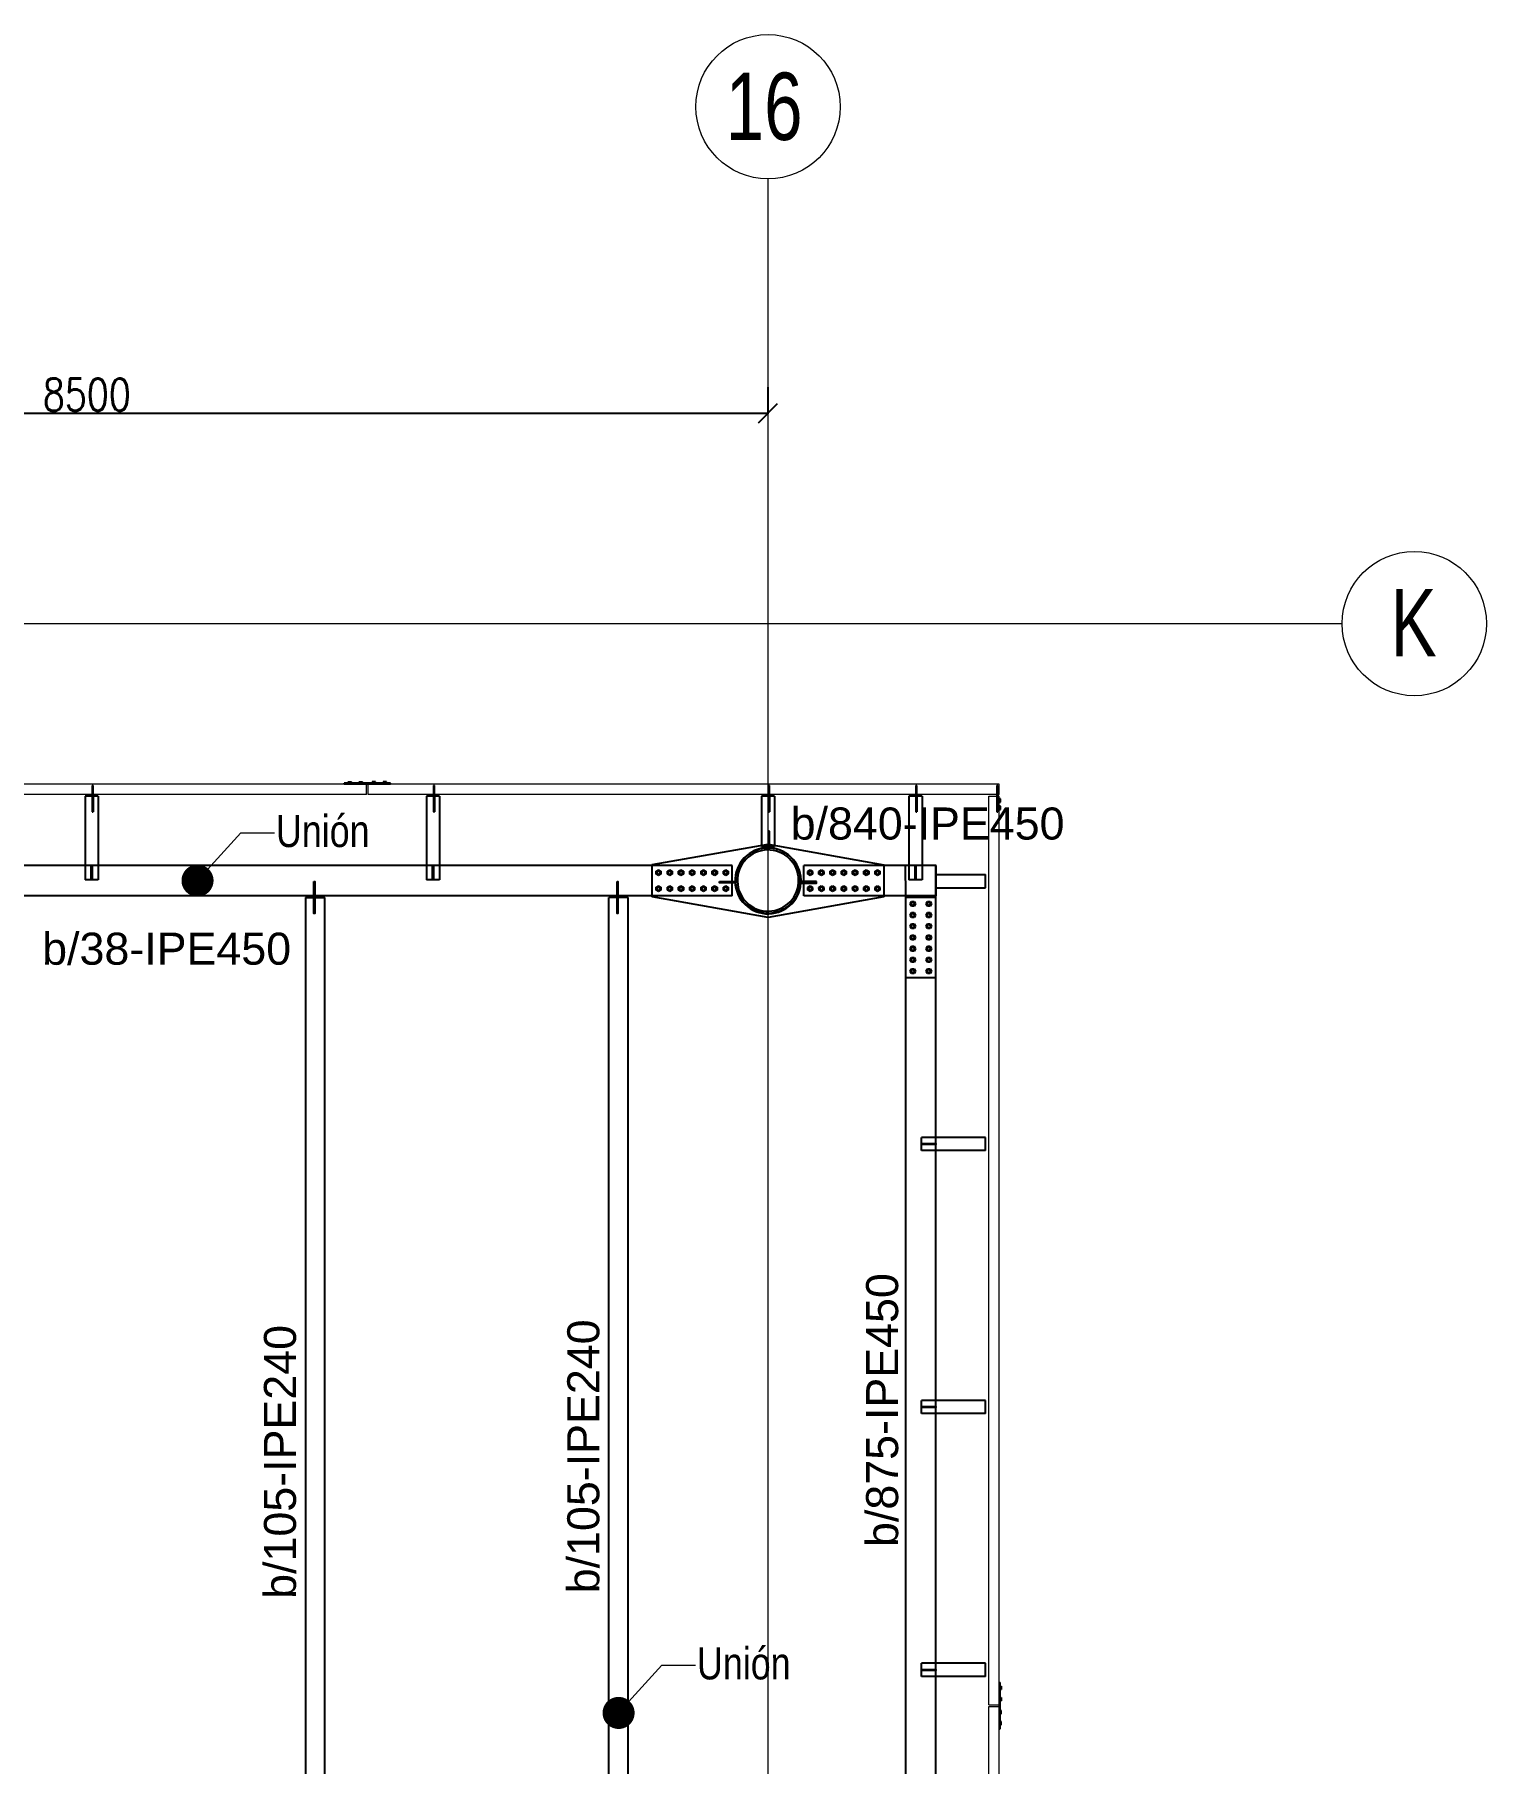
# Model space of a CAD drawing. Extents: x 7536 to 102814, y -9868 to 35131.
# Drawn here: x 93756 to 102814, y 24345 to 35131 of the extents above; entities that cross this region are included whole.
import ezdxf
from ezdxf.enums import TextEntityAlignment as Align

# ---------------------------------------------------------------- set-up
doc = ezdxf.new("R2010")
doc.units = 0
doc.header["$LTSCALE"] = 0.4
doc.linetypes.add('Grid Line', pattern=[3.33375, 1.905, -0.47625, 0.47625, -0.47625])
doc.layers.get('0').update_dxf_attribs({"color": 255})
for name, color, linetype, lineweight in [('0-1', 7, 'Continuous', 5), ('E_COLUMNAS-1', 1, 'Continuous', 25), ('E_EJES', 8, 'Continuous', 9), ('E_EJES-1', 8, 'Grid Line', 9), ('E_TEXTO', 3, 'Continuous', 9)]:
    doc.layers.add(name, color=color, linetype=linetype, lineweight=lineweight)
for name, color, linetype in [('COTAS', 8, 'Continuous'), ('P-PLATINA', 6, 'Continuous'), ('VIGAS', 8, 'Continuous')]:
    doc.layers.add(name, color=color, linetype=linetype)
doc.styles.add('CNI_COTAS', font='romans.shx', dxfattribs={"width": 0.8})
doc.styles.add('CX', font='ARIALUNI.ttf', dxfattribs={"width": 0.8, "height": 300})
doc.styles.add('Swis721 LtCn BT', font='swisscl.ttf', dxfattribs={"height": 0.42})
doc.styles.add('VERDANA', font='arial.ttf')
doc.dimstyles.new('1.5', dxfattribs={"dimscale": 0, "dimtxt": 200, "dimasz": 120, "dimexe": 4, "dimexo": 4, "dimgap": 15, "dimtad": 1, "dimdec": 0, "dimzin": 4, "dimdsep": 46, "dimtxsty": 'CNI_COTAS', "dimblk": 'OBLIQUE', "dimcen": -0.09, "dimclrd": 256, "dimclrt": 3, "dimadec": 0, "dimazin": 0, "dimtfac": 1, "dimtdec": 0, "dimtmove": 2, "dimatfit": 0, "dimldrblk": 'OBLIQUE', "dimfxl": 0.05, "dimtolj": 1, "dimtzin": 0, "dimarcsym": 0})

# ---------------------------------------------------------------- blocks, each defined once
blk = doc.blocks.new('Grid - CNI_NOMBRE EJES-372759-_6_00m_N_E_-NIVEL-2 DOC')
at = {"layer": 'E_EJES'}
blk.add_circle((0, 0), 0.003, dxfattribs=at)
blk = doc.blocks.new('_Oblique')
at = {"color": 0, "linetype": 'ByBlock', "lineweight": -2}
blk.add_line((-0.5, -0.5), (0.5, 0.5), dxfattribs=at)
blk = doc.blocks.new('*D108')
at = {"layer": 'COTAS', "color": 0, "lineweight": -2, "transparency": 16777216}
for p, q in [((89832, 32931), (89832, 32765)), ((98332, 32931), (98332, 32765))]:
    blk.add_line(p, q, dxfattribs=at)
at = {"layer": 'COTAS', "lineweight": -2, "transparency": 16777216}
blk.add_line((89832, 32769), (98332, 32769), dxfattribs=at)
at = {"layer": 'Defpoints', "color": 0, "transparency": 16777216}
for p in [(89832, 32935), (98332, 32935), (98332, 32769)]:
    blk.add_point(p, dxfattribs=at)
at = {"layer": 'COTAS', "lineweight": -2, "transparency": 16777216, "xscale": 120, "yscale": 120, "zscale": 120, "rotation": 180}
blk.add_blockref('_Oblique', (89832, 32769), dxfattribs=at)
at = {"layer": 'COTAS', "lineweight": -2, "transparency": 16777216, "xscale": 120, "yscale": 120, "zscale": 120}
blk.add_blockref('_Oblique', (98332, 32769), dxfattribs=at)
at = {"layer": 'COTAS', "color": 3, "transparency": 16777216, "insert": (94082, 32884), "char_height": 200, "attachment_point": 5, "style": 'CNI_COTAS'}
blk.add_mtext('\\A1;8500', dxfattribs=at)

msp = doc.modelspace()

# ---------------------------------------------------------------- linework, layer by layer
at = {"color": 1, "linetype": 'Continuous'}
for centre, radius, start, end in [((97649.2, 29902.2), 11.5, 18.0268, 198.0268), ((97649.2, 29902.2), 11.5, 198.0268, 18.0268), ((97649.2, 29902.2), 10, 90.0268, 270.0268), ((97649.2, 29902.2), 10, 270.0268, 90.0268), ((97719.2, 29902.3), 11.5, 18.0268, 198.0268), ((97719.2, 29902.3), 11.5, 198.0268, 18.0268), ((97719.2, 29902.3), 10, 90.0268, 270.0268), ((97719.2, 29902.3), 10, 270.0268, 90.0268), ((97789.2, 29902.3), 11.5, 18.0268, 198.0268), ((97789.2, 29902.3), 11.5, 198.0268, 18.0268), ((97789.2, 29902.3), 10, 90.0268, 270.0268), ((97789.2, 29902.3), 10, 270.0268, 90.0268), ((97859.2, 29902.3), 11.5, 18.0268, 198.0268), ((97859.2, 29902.3), 11.5, 198.0268, 18.0268), ((97859.2, 29902.3), 10, 90.0268, 270.0268), ((97859.2, 29902.3), 10, 270.0268, 90.0268), ((97929.2, 29902.4), 11.5, 18.0268, 198.0268), ((97929.2, 29902.4), 11.5, 198.0268, 18.0268), ((97929.2, 29902.4), 10, 90.0268, 270.0268), ((97929.2, 29902.4), 10, 270.0268, 90.0268), ((97999.2, 29902.4), 11.5, 18.0268, 198.0268), ((97999.2, 29902.4), 11.5, 198.0268, 18.0268), ((97999.2, 29902.4), 10, 90.0268, 270.0268), ((97999.2, 29902.4), 10, 270.0268, 90.0268), ((98069.2, 29902.4), 11.5, 18.0268, 198.0268), ((98069.2, 29902.4), 11.5, 198.0268, 18.0268), ((98069.2, 29902.4), 10, 90.0268, 270.0268), ((98069.2, 29902.4), 10, 270.0268, 90.0268), ((98595.3, 29901.6), 11.5, 18.0268, 198.0268), ((98595.3, 29901.6), 11.5, 198.0268, 18.0268), ((98595.3, 29901.6), 10, 90.0268, 270.0268), ((98595.3, 29901.6), 10, 270.0268, 90.0268), ((98665.3, 29901.7), 11.5, 18.0268, 198.0268), ((98665.3, 29901.7), 11.5, 198.0268, 18.0268), ((98665.3, 29901.7), 10, 90.0268, 270.0268), ((98665.3, 29901.7), 10, 270.0268, 90.0268), ((98735.3, 29901.7), 11.5, 18.0268, 198.0268), ((98735.3, 29901.7), 11.5, 198.0268, 18.0268), ((98735.3, 29901.7), 10, 90.0268, 270.0268), ((98735.3, 29901.7), 10, 270.0268, 90.0268), ((98805.3, 29901.7), 11.5, 18.0268, 198.0268), ((98805.3, 29901.7), 11.5, 198.0268, 18.0268), ((98805.3, 29901.7), 10, 90.0268, 270.0268), ((98805.3, 29901.7), 10, 270.0268, 90.0268), ((98875.3, 29901.8), 11.5, 18.0268, 198.0268), ((98875.3, 29901.8), 11.5, 198.0268, 18.0268), ((98875.3, 29901.8), 10, 90.0268, 270.0268), ((98875.3, 29901.8), 10, 270.0268, 90.0268), ((98945.3, 29901.8), 11.5, 18.0268, 198.0268), ((98945.3, 29901.8), 11.5, 198.0268, 18.0268), ((98945.3, 29901.8), 10, 90.0268, 270.0268), ((98945.3, 29901.8), 10, 270.0268, 90.0268), ((99015.3, 29901.8), 11.5, 18.0268, 198.0268), ((99015.3, 29901.8), 11.5, 198.0268, 18.0268), ((99015.3, 29901.8), 10, 90.0268, 270.0268), ((99015.3, 29901.8), 10, 270.0268, 90.0268), ((97649.3, 29802.2), 11.5, 18.0268, 198.0268), ((97649.3, 29802.2), 11.5, 198.0268, 18.0268), ((97649.3, 29802.2), 10, 90.0268, 270.0268), ((97649.3, 29802.2), 10, 270.0268, 90.0268), ((97719.3, 29802.3), 11.5, 18.0268, 198.0268), ((97719.3, 29802.3), 11.5, 198.0268, 18.0268), ((97719.3, 29802.3), 10, 90.0268, 270.0268), ((97719.3, 29802.3), 10, 270.0268, 90.0268), ((97789.3, 29802.3), 11.5, 18.0268, 198.0268), ((97789.3, 29802.3), 11.5, 198.0268, 18.0268), ((97789.3, 29802.3), 10, 90.0268, 270.0268), ((97789.3, 29802.3), 10, 270.0268, 90.0268), ((97859.3, 29802.3), 11.5, 18.0268, 198.0268), ((97859.3, 29802.3), 11.5, 198.0268, 18.0268), ((97859.3, 29802.3), 10, 90.0268, 270.0268), ((97859.3, 29802.3), 10, 270.0268, 90.0268), ((97929.3, 29802.4), 11.5, 18.0268, 198.0268), ((97929.3, 29802.4), 11.5, 198.0268, 18.0268), ((97929.3, 29802.4), 10, 90.0268, 270.0268), ((97929.3, 29802.4), 10, 270.0268, 90.0268), ((97999.3, 29802.4), 11.5, 18.0268, 198.0268), ((97999.3, 29802.4), 11.5, 198.0268, 18.0268), ((97999.3, 29802.4), 10, 90.0268, 270.0268), ((97999.3, 29802.4), 10, 270.0268, 90.0268), ((98069.3, 29802.4), 11.5, 18.0268, 198.0268), ((98069.3, 29802.4), 11.5, 198.0268, 18.0268), ((98069.3, 29802.4), 10, 90.0268, 270.0268), ((98069.3, 29802.4), 10, 270.0268, 90.0268), ((98595.4, 29801.6), 11.5, 18.0268, 198.0268), ((98595.4, 29801.6), 11.5, 198.0268, 18.0268), ((98595.4, 29801.6), 10, 90.0268, 270.0268), ((98595.4, 29801.6), 10, 270.0268, 90.0268), ((98665.4, 29801.7), 11.5, 18.0268, 198.0268), ((98665.4, 29801.7), 11.5, 198.0268, 18.0268), ((98665.4, 29801.7), 10, 90.0268, 270.0268), ((98665.4, 29801.7), 10, 270.0268, 90.0268), ((98735.4, 29801.7), 11.5, 18.0268, 198.0268), ((98735.4, 29801.7), 11.5, 198.0268, 18.0268), ((98735.4, 29801.7), 10, 90.0268, 270.0268), ((98735.4, 29801.7), 10, 270.0268, 90.0268), ((98805.4, 29801.7), 11.5, 18.0268, 198.0268), ((98805.4, 29801.7), 11.5, 198.0268, 18.0268), ((98805.4, 29801.7), 10, 90.0268, 270.0268), ((98805.4, 29801.7), 10, 270.0268, 90.0268), ((98875.4, 29801.8), 11.5, 18.0268, 198.0268), ((98875.4, 29801.8), 11.5, 198.0268, 18.0268), ((98875.4, 29801.8), 10, 90.0268, 270.0268), ((98875.4, 29801.8), 10, 270.0268, 90.0268), ((98945.4, 29801.8), 11.5, 18.0268, 198.0268), ((98945.4, 29801.8), 11.5, 198.0268, 18.0268), ((98945.4, 29801.8), 10, 90.0268, 270.0268), ((98945.4, 29801.8), 10, 270.0268, 90.0268), ((99015.4, 29801.8), 11.5, 18.0268, 198.0268), ((99015.4, 29801.8), 11.5, 198.0268, 18.0268), ((99015.4, 29801.8), 10, 90.0268, 270.0268), ((99015.4, 29801.8), 10, 270.0268, 90.0268), ((99235.9, 29707.7), 11, 107.99994, 287.99994), ((99235.9, 29707.7), 10, 359.99994, 179.99994), ((99235.9, 29707.7), 10, 179.99994, 359.99994), ((99235.9, 29707.7), 11, 287.99994, 107.99994), ((99335.9, 29707.7), 11, 107.99994, 287.99994), ((99335.9, 29707.7), 10, 359.99994, 179.99994), ((99335.9, 29707.7), 10, 179.99994, 359.99994), ((99335.9, 29707.7), 11, 287.99994, 107.99994), ((99235.9, 29637.7), 11, 107.99994, 287.99994), ((99235.9, 29567.7), 11, 107.99994, 287.99994), ((99235.9, 29637.7), 10, 359.99994, 179.99994), ((99235.9, 29637.7), 10, 179.99994, 359.99994), ((99235.9, 29567.7), 10, 359.99994, 179.99994), ((99235.9, 29567.7), 10, 179.99994, 359.99994), ((99235.9, 29637.7), 11, 287.99994, 107.99994), ((99235.9, 29567.7), 11, 287.99994, 107.99994), ((99335.9, 29637.7), 11, 107.99994, 287.99994), ((99335.9, 29567.7), 11, 107.99994, 287.99994), ((99335.9, 29637.7), 10, 359.99994, 179.99994), ((99335.9, 29637.7), 10, 179.99994, 359.99994), ((99335.9, 29567.7), 10, 359.99994, 179.99994), ((99335.9, 29567.7), 10, 179.99994, 359.99994), ((99335.9, 29637.7), 11, 287.99994, 107.99994), ((99335.9, 29567.7), 11, 287.99994, 107.99994), ((99235.9, 29497.7), 11, 107.99994, 287.99994), ((99235.9, 29497.7), 10, 359.99994, 179.99994), ((99235.9, 29497.7), 10, 179.99994, 359.99994), ((99235.9, 29497.7), 11, 287.99994, 107.99994), ((99335.9, 29497.7), 11, 107.99994, 287.99994), ((99335.9, 29497.7), 10, 359.99994, 179.99994), ((99335.9, 29497.7), 10, 179.99994, 359.99994), ((99335.9, 29497.7), 11, 287.99994, 107.99994), ((99235.9, 29427.7), 11, 107.99994, 287.99994), ((99235.9, 29357.7), 11, 107.99994, 287.99994), ((99235.9, 29427.7), 10, 359.99994, 179.99994), ((99235.9, 29427.7), 10, 179.99994, 359.99994), ((99235.9, 29357.7), 10, 359.99994, 179.99994), ((99235.9, 29357.7), 10, 179.99994, 359.99994), ((99235.9, 29427.7), 11, 287.99994, 107.99994), ((99235.9, 29357.7), 11, 287.99994, 107.99994), ((99335.9, 29427.7), 11, 107.99994, 287.99994), ((99335.9, 29357.7), 11, 107.99994, 287.99994), ((99335.9, 29427.7), 10, 359.99994, 179.99994), ((99335.9, 29427.7), 10, 179.99994, 359.99994), ((99335.9, 29357.7), 10, 359.99994, 179.99994), ((99335.9, 29357.7), 10, 179.99994, 359.99994), ((99335.9, 29427.7), 11, 287.99994, 107.99994), ((99335.9, 29357.7), 11, 287.99994, 107.99994), ((99235.9, 29287.7), 11, 107.99994, 287.99994), ((99235.9, 29287.7), 10, 359.99994, 179.99994), ((99235.9, 29287.7), 10, 179.99994, 359.99994), ((99235.9, 29287.7), 11, 287.99994, 107.99994), ((99335.9, 29287.7), 11, 107.99994, 287.99994), ((99335.9, 29287.7), 10, 359.99994, 179.99994), ((99335.9, 29287.7), 10, 179.99994, 359.99994), ((99335.9, 29287.7), 11, 287.99994, 107.99994)]:
    msp.add_arc(centre, radius, start, end, dxfattribs=at)
at = {"layer": '0-1', "color": 8}
for p, q in [((95827.4, 30454.2), (83837.4, 30454.2)), ((95827.4, 30389.2), (95827.4, 30454.2)), ((99774, 30454.2), (95837.4, 30454.2)), ((95837.4, 30389.2), (95837.4, 30454.2)), ((99774, 30389.2), (99774, 30454.2)), ((95827.4, 30389.2), (83837.4, 30389.2)), ((99774, 30389.2), (95837.4, 30389.2)), ((99709, 24710.7), (99709, 30379.2)), ((99709, 30379.2), (99774, 30379.2)), ((99774, 24710.7), (99774, 30379.2)), ((99709, 24710.7), (99774, 24710.7)), ((99709, 12710.7), (99709, 24700.7)), ((99709, 24700.7), (99774, 24700.7)), ((99774, 12710.7), (99774, 24700.7))]:
    msp.add_line(p, q, dxfattribs=at)
at = {"layer": 'E_COLUMNAS-1'}
for centre, radius, start, end in [((98332.4, 29851.3), 206, 80, 260), ((98332.4, 29851.3), 206, 80, 260), ((98332.4, 29852.7), 203, 10, 190), ((98332.4, 29852.7), 191, 350, 170), ((98332.4, 29851.3), 206, 260, 80), ((98332.4, 29851.3), 206, 260, 80), ((98332.4, 29852.7), 203, 190, 10), ((98332.4, 29852.7), 191, 170, 350)]:
    msp.add_arc(centre, radius, start, end, dxfattribs=at)
at = {"layer": 'E_EJES-1'}
for p, q in [((98332.4, 3740.4), (98332.4, 34230.5)), ((8436, 31455.7), (101914.5, 31455.7))]:
    msp.add_line(p, q, dxfattribs=at)
at = {"layer": 'E_TEXTO', "color": 4}
for p, q in [((94772.9, 29852.5), (95043.5, 30150.6)), ((95043.5, 30150.6), (95253.2, 30150.6)), ((97400, 24660), (97670.6, 24958)), ((97670.6, 24958), (97880.3, 24958))]:
    msp.add_line(p, q, dxfattribs=at)
at = {"layer": 'E_TEXTO', "color": 4, "const_width": 100}
for points in [[(94722.9, 29852.5, 1), (94822.9, 29852.5, 1)], [(97350, 24660, 1), (97450, 24660, 1)]]:
    msp.add_lwpolyline(points, format="xyb", close=True, dxfattribs=at)
at = {"layer": 'P-PLATINA'}
for p, q in [((95498.4, 29827.8), (95504.4, 29827.8)), ((97390.1, 29827.8), (97396.1, 29827.8))]:
    msp.add_line(p, q, dxfattribs=at)
for points in [[(95498.4, 29847.8), (95504.4, 29847.8), (95504.4, 29757.5), (95504.4, 29747.5), (95504.4, 29647.5), (95498.4, 29647.5), (95498.4, 29747.5), (95498.4, 29757.5)], [(97390.1, 29847.8), (97396.1, 29847.8), (97396.1, 29757.5), (97396.1, 29747.5), (97396.1, 29647.5), (97390.1, 29647.5), (97390.1, 29747.5), (97390.1, 29757.5)], [(98029.5, 29847.7), (98126.7, 29847.7), (98129.5, 29847.7), (98129.5, 29837.7), (98127.6, 29837.7), (98029.5, 29837.7)], [(98635.4, 29846.6), (98538, 29846.6), (98535.4, 29846.6), (98535.4, 29836.6), (98537.1, 29836.6), (98635.4, 29836.6)]]:
    msp.add_lwpolyline(points, close=True, dxfattribs=at)
at = {"layer": 'VIGAS'}
for p, q in [((94120.9, 30446.7), (94114.9, 30446.7)), ((94114.9, 30446.7), (94114.9, 30389.2)), ((94114.9, 30436.7), (94120.9, 30436.7)), ((94120.9, 30389.2), (94120.9, 30446.7)), ((95977.4, 30460.2), (95687.4, 30460.2)), ((95687.4, 30454.2), (95687.4, 30460.2)), ((95827.4, 30454.2), (95687.4, 30454.2)), ((95712, 30460.2), (95712, 30468.1)), ((95712, 30468.1), (95732.8, 30468.1)), ((95717.2, 30460.2), (95717.2, 30468.1)), ((95727.6, 30460.2), (95727.6, 30468.1)), ((95732.8, 30460.2), (95732.8, 30468.1)), ((95782, 30460.2), (95782, 30468.1)), ((95782, 30468.1), (95802.8, 30468.1)), ((95787.2, 30460.2), (95787.2, 30468.1)), ((95797.6, 30460.2), (95797.6, 30468.1)), ((95802.8, 30460.2), (95802.8, 30468.1)), ((95837.4, 30454.2), (95827.4, 30454.2)), ((95977.4, 30454.2), (95837.4, 30454.2)), ((95882.8, 30468.1), (95862, 30468.1)), ((95862, 30468.1), (95862, 30460.2)), ((95867.2, 30460.2), (95867.2, 30468.1)), ((95877.6, 30460.2), (95877.6, 30468.1)), ((95882.8, 30460.2), (95882.8, 30468.1)), ((95952.8, 30468.1), (95932, 30468.1)), ((95932, 30468.1), (95932, 30460.2)), ((95937.2, 30460.2), (95937.2, 30468.1)), ((95947.6, 30460.2), (95947.6, 30468.1)), ((95952.8, 30460.2), (95952.8, 30468.1)), ((95977.4, 30454.2), (95977.4, 30460.2)), ((96250.9, 30446.7), (96244.9, 30446.7)), ((96244.9, 30446.7), (96244.9, 30389.2)), ((96244.9, 30436.7), (96250.9, 30436.7)), ((96250.9, 30389.2), (96250.9, 30446.7)), ((98340.5, 30446.7), (98334.5, 30446.7)), ((98334.5, 30446.7), (98334.5, 30389.2)), ((98334.5, 30436.7), (98340.5, 30436.7)), ((98340.5, 30389.2), (98340.5, 30446.7)), ((99260.9, 30446.7), (99254.9, 30446.7)), ((99254.9, 30446.7), (99254.9, 30389.2)), ((99254.9, 30436.7), (99260.9, 30436.7)), ((99260.9, 30389.2), (99260.9, 30446.7)), ((99766.5, 30446.7), (99760.5, 30446.7)), ((99760.5, 30446.7), (99760.5, 30389.2)), ((99760.5, 30436.7), (99766.5, 30436.7)), ((99766.5, 30389.2), (99766.5, 30446.7)), ((94153.4, 30379.2), (94071.4, 30379.2)), ((94071.4, 30379.2), (94071.4, 29947.5)), ((94114.9, 30389.2), (94114.9, 30379.2)), ((94114.9, 30389.2), (94120.9, 30389.2)), ((94114.9, 30379.2), (94114.9, 30281.7)), ((94114.9, 30376.7), (94120.9, 30376.7)), ((94120.9, 30389.2), (94120.9, 30379.2)), ((94120.9, 30379.2), (94120.9, 30281.7)), ((94153.4, 30379.2), (94153.4, 29947.5)), ((96283.4, 30379.2), (96201.4, 30379.2)), ((96201.4, 30379.2), (96201.4, 29947.5)), ((96244.9, 30389.2), (96244.9, 30379.2)), ((96244.9, 30389.2), (96250.9, 30389.2)), ((96244.9, 30379.2), (96244.9, 30281.7)), ((96244.9, 30376.7), (96250.9, 30376.7)), ((96250.9, 30389.2), (96250.9, 30379.2)), ((96250.9, 30379.2), (96250.9, 30281.7)), ((96283.4, 30379.2), (96283.4, 29947.5)), ((98373.1, 30379.2), (98291.1, 30379.2)), ((98291.1, 30379.2), (98291.3, 30072.1)), ((98334.5, 30389.2), (98334.5, 30379.2)), ((98334.5, 30389.2), (98340.5, 30389.2)), ((98334.5, 30379.2), (98334.5, 30281.7)), ((98334.5, 30376.7), (98340.5, 30376.7)), ((98340.5, 30389.2), (98340.5, 30379.2)), ((98340.5, 30379.2), (98340.5, 30281.7)), ((98373.1, 30379.2), (98373.3, 30072.1)), ((99293.4, 30379.2), (99211.4, 30379.2)), ((99211.4, 30379.2), (99211.4, 29947.7)), ((99254.9, 30389.2), (99254.9, 30379.2)), ((99254.9, 30389.2), (99260.9, 30389.2)), ((99254.9, 30379.2), (99254.9, 30281.7)), ((99254.9, 30376.7), (99260.9, 30376.7)), ((99260.9, 30389.2), (99260.9, 30379.2)), ((99260.9, 30379.2), (99260.9, 30281.7)), ((99293.4, 30379.2), (99293.4, 29947.7)), ((99760.5, 30389.2), (99760.5, 30379.2)), ((99760.5, 30389.2), (99766.5, 30389.2)), ((99760.5, 30379.2), (99760.5, 30281.7)), ((99760.5, 30376.7), (99766.5, 30376.7)), ((99766.5, 30389.2), (99766.5, 30379.2)), ((99766.5, 30379.2), (99766.5, 30281.7)), ((99781.9, 30362.1), (99774, 30362.1)), ((99774, 30356.9), (99781.9, 30356.9)), ((99774, 30346.5), (99781.9, 30346.5)), ((99774, 30341.3), (99781.9, 30341.3)), ((99781.9, 30317.1), (99774, 30317.1)), ((99774, 30311.9), (99781.9, 30311.9)), ((99781.9, 30341.3), (99781.9, 30362.1)), ((99781.9, 30296.3), (99781.9, 30317.1)), ((94114.9, 30296.7), (94120.9, 30296.7)), ((94114.9, 30281.7), (94120.9, 30281.7)), ((96244.9, 30296.7), (96250.9, 30296.7)), ((96244.9, 30281.7), (96250.9, 30281.7)), ((98334.5, 30296.7), (98340.5, 30296.7)), ((98334.5, 30281.7), (98340.5, 30281.7)), ((99254.9, 30296.7), (99260.9, 30296.7)), ((99254.9, 30281.7), (99260.9, 30281.7)), ((99760.5, 30296.7), (99766.5, 30296.7)), ((99760.5, 30281.7), (99766.5, 30281.7)), ((99774, 30301.5), (99781.9, 30301.5)), ((99774, 30296.3), (99781.9, 30296.3)), ((98334.8, 30160.7), (98334.8, 30057.1)), ((98340.8, 30160.7), (98334.8, 30160.7)), ((98340.8, 30056.6), (98340.8, 30160.7)), ((97609.3, 29952.2), (98332.4, 30079.3)), ((97609.3, 29952.2), (98332.4, 30079.3)), ((98291.3, 30072.1), (98291.4, 30065.7)), ((98373.4, 30065.7), (98291.4, 30065.7)), ((98332.4, 30079.3), (99055.4, 29951.3)), ((98332.4, 30079.3), (99055.4, 29951.3)), ((98334.8, 30057.1), (98334.8, 30055.7)), ((98334.8, 30055.7), (98340.8, 30055.7)), ((98340.8, 30055.7), (98340.8, 30056.6)), ((98373.3, 30072.1), (98373.4, 30065.7)), ((97609.3, 29947.5), (90494.9, 29947.5)), ((94071.4, 29947.5), (94071.4, 29857.2)), ((94109.4, 29857.2), (94109.4, 29947.2)), ((94109.4, 29947.2), (94115.4, 29947.2)), ((94109.4, 29857.2), (94109.4, 29947.2)), ((94109.4, 29947.2), (94115.4, 29947.2)), ((94109.4, 29877.2), (94115.4, 29877.2)), ((94115.4, 29947.2), (94115.4, 29857.2)), ((94115.4, 29947.2), (94115.4, 29857.2)), ((94153.4, 29947.5), (94153.4, 29857.2)), ((96201.4, 29947.5), (96201.4, 29857.2)), ((96239.4, 29857.2), (96239.4, 29947.2)), ((96239.4, 29947.2), (96245.4, 29947.2)), ((96239.4, 29857.2), (96239.4, 29947.2)), ((96239.4, 29947.2), (96245.4, 29947.2)), ((96239.4, 29877.2), (96245.4, 29877.2)), ((96245.4, 29947.2), (96245.4, 29857.2)), ((96245.4, 29947.2), (96245.4, 29857.2)), ((96283.4, 29947.5), (96283.4, 29857.2)), ((97609.3, 29752.2), (97609.3, 29952.2)), ((97609.3, 29752.2), (97609.3, 29952.2)), ((98109.5, 29947.5), (97609.3, 29947.5)), ((97634.2, 29910.9), (97649.2, 29919.6)), ((97634.2, 29893.6), (97634.2, 29910.9)), ((97649.2, 29884.9), (97634.2, 29893.6)), ((97649.2, 29919.6), (97664.2, 29910.9)), ((97664.2, 29893.6), (97649.2, 29884.9)), ((97664.2, 29910.9), (97664.2, 29893.6)), ((97704.2, 29910.9), (97719.2, 29919.6)), ((97704.2, 29893.6), (97704.2, 29910.9)), ((97719.2, 29885), (97704.2, 29893.6)), ((97719.2, 29919.6), (97734.2, 29910.9)), ((97734.2, 29893.6), (97719.2, 29885)), ((97734.2, 29910.9), (97734.2, 29893.6)), ((97774.2, 29911), (97789.2, 29919.6)), ((97774.2, 29893.6), (97774.2, 29911)), ((97789.2, 29885), (97774.2, 29893.6)), ((97789.2, 29919.6), (97804.2, 29911)), ((97804.2, 29893.7), (97789.2, 29885)), ((97804.2, 29911), (97804.2, 29893.7)), ((97844.2, 29911), (97859.2, 29919.7)), ((97844.2, 29893.7), (97844.2, 29911)), ((97859.2, 29885), (97844.2, 29893.7)), ((97859.2, 29919.7), (97874.2, 29911)), ((97874.2, 29893.7), (97859.2, 29885)), ((97874.2, 29911), (97874.2, 29893.7)), ((97914.2, 29911), (97929.2, 29919.7)), ((97914.2, 29893.7), (97914.2, 29911)), ((97929.2, 29885.1), (97914.2, 29893.7)), ((97929.2, 29919.7), (97944.2, 29911)), ((97944.2, 29893.7), (97929.2, 29885.1)), ((97944.2, 29911), (97944.2, 29893.7)), ((97984.2, 29911.1), (97999.2, 29919.7)), ((97984.2, 29893.7), (97984.2, 29911.1)), ((97999.2, 29885.1), (97984.2, 29893.7)), ((97999.2, 29919.7), (98014.2, 29911.1)), ((98014.2, 29893.8), (97999.2, 29885.1)), ((98014.2, 29911.1), (98014.2, 29893.8)), ((98054.2, 29911.1), (98069.2, 29919.8)), ((98054.2, 29893.8), (98054.2, 29911.1)), ((98069.2, 29885.1), (98054.2, 29893.8)), ((98069.2, 29919.8), (98084.2, 29911.1)), ((98084.2, 29893.8), (98069.2, 29885.1)), ((98084.2, 29911.1), (98084.2, 29893.8)), ((98109.5, 29757.5), (98109.5, 29947.5)), ((99055.4, 29947.7), (98555.4, 29947.7)), ((98555.4, 29757.7), (98555.4, 29947.7)), ((98580.3, 29910.3), (98595.3, 29919)), ((98580.3, 29893), (98580.3, 29910.3)), ((98595.3, 29884.3), (98580.3, 29893)), ((98595.3, 29919), (98610.3, 29910.3)), ((98610.3, 29893), (98595.3, 29884.3)), ((98610.3, 29910.3), (98610.3, 29893)), ((98650.3, 29910.3), (98665.3, 29919)), ((98650.3, 29893), (98650.3, 29910.3)), ((98665.3, 29884.3), (98650.3, 29893)), ((98665.3, 29919), (98680.3, 29910.3)), ((98680.3, 29893), (98665.3, 29884.3)), ((98680.3, 29910.3), (98680.3, 29893)), ((98720.3, 29910.4), (98735.3, 29919)), ((98720.3, 29893), (98720.3, 29910.4)), ((98735.3, 29884.4), (98720.3, 29893)), ((98735.3, 29919), (98750.3, 29910.4)), ((98750.3, 29893), (98735.3, 29884.4)), ((98750.3, 29910.4), (98750.3, 29893)), ((98790.3, 29910.4), (98805.3, 29919.1)), ((98790.3, 29893.1), (98790.3, 29910.4)), ((98805.3, 29884.4), (98790.3, 29893.1)), ((98805.3, 29919.1), (98820.3, 29910.4)), ((98820.3, 29893.1), (98805.3, 29884.4)), ((98820.3, 29910.4), (98820.3, 29893.1)), ((98860.3, 29910.4), (98875.3, 29919.1)), ((98860.3, 29893.1), (98860.3, 29910.4)), ((98875.3, 29884.4), (98860.3, 29893.1)), ((98875.3, 29919.1), (98890.3, 29910.4)), ((98890.3, 29893.1), (98875.3, 29884.4)), ((98890.3, 29910.4), (98890.3, 29893.1)), ((98930.3, 29910.5), (98945.3, 29919.1)), ((98930.3, 29893.1), (98930.3, 29910.5)), ((98945.3, 29884.5), (98930.3, 29893.1)), ((98945.3, 29919.1), (98960.3, 29910.5)), ((98960.3, 29893.1), (98945.3, 29884.5)), ((98960.3, 29910.5), (98960.3, 29893.1)), ((99000.3, 29910.5), (99015.3, 29919.2)), ((99000.3, 29893.2), (99000.3, 29910.5)), ((99015.3, 29884.5), (99000.3, 29893.2)), ((99015.3, 29919.2), (99030.3, 29910.5)), ((99030.3, 29893.2), (99015.3, 29884.5)), ((99030.3, 29910.5), (99030.3, 29893.2)), ((99055.4, 29951.3), (99055.4, 29751.3)), ((99055.4, 29951.3), (99055.4, 29751.3)), ((99380.9, 29947.7), (99055.4, 29947.7)), ((99378.7, 29947.1), (99188.7, 29947.2)), ((99188.7, 29947.2), (99189.2, 29757.2)), ((99378.7, 29947.1), (99188.7, 29947.2)), ((99188.7, 29947.2), (99189.2, 29757.2)), ((99211.4, 29947.7), (99211.4, 29857.4)), ((99249.4, 29857.4), (99249.4, 29947.4)), ((99249.4, 29947.4), (99255.4, 29947.4)), ((99249.4, 29857.4), (99249.4, 29947.4)), ((99249.4, 29947.4), (99255.4, 29947.4)), ((99249.4, 29877.4), (99255.4, 29877.4)), ((99255.4, 29947.4), (99255.4, 29857.4)), ((99255.4, 29947.4), (99255.4, 29857.4)), ((99293.4, 29947.7), (99293.4, 29857.4)), ((99380, 29247.1), (99378.7, 29947.1)), ((99380, 29247.1), (99378.7, 29947.1)), ((99380.9, 29757.7), (99380.9, 29947.7)), ((99380.9, 29890.4), (99688.9, 29890.4)), ((99380.9, 29890.4), (99380.9, 29890.4)), ((99380.9, 29808.4), (99380.9, 29890.4)), ((99688.9, 29808.4), (99688.9, 29890.4)), ((94153.4, 29857.2), (94071.4, 29857.2)), ((94115.4, 29857.2), (94109.4, 29857.2)), ((94115.4, 29857.2), (94109.4, 29857.2)), ((96283.4, 29857.2), (96201.4, 29857.2)), ((96245.4, 29857.2), (96239.4, 29857.2)), ((96245.4, 29857.2), (96239.4, 29857.2)), ((97634.3, 29810.9), (97649.3, 29819.6)), ((97634.3, 29793.6), (97634.3, 29810.9)), ((97649.3, 29784.9), (97634.3, 29793.6)), ((97649.3, 29819.6), (97664.3, 29810.9)), ((97664.3, 29793.6), (97649.3, 29784.9)), ((97664.3, 29810.9), (97664.3, 29793.6)), ((97704.3, 29810.9), (97719.3, 29819.6)), ((97704.3, 29793.6), (97704.3, 29810.9)), ((97719.3, 29785), (97704.3, 29793.6)), ((97719.3, 29819.6), (97734.3, 29810.9)), ((97734.3, 29793.6), (97719.3, 29785)), ((97734.3, 29810.9), (97734.3, 29793.6)), ((97774.3, 29811), (97789.3, 29819.6)), ((97774.3, 29793.6), (97774.3, 29811)), ((97789.3, 29785), (97774.3, 29793.6)), ((97789.3, 29819.6), (97804.3, 29811)), ((97804.3, 29793.7), (97789.3, 29785)), ((97804.3, 29811), (97804.3, 29793.7)), ((97844.3, 29811), (97859.3, 29819.7)), ((97844.3, 29793.7), (97844.3, 29811)), ((97859.3, 29785), (97844.3, 29793.7)), ((97859.3, 29819.7), (97874.3, 29811)), ((97874.3, 29793.7), (97859.3, 29785)), ((97874.3, 29811), (97874.3, 29793.7)), ((97914.3, 29811), (97929.3, 29819.7)), ((97914.3, 29793.7), (97914.3, 29811)), ((97929.3, 29785.1), (97914.3, 29793.7)), ((97929.3, 29819.7), (97944.3, 29811)), ((97944.3, 29793.7), (97929.3, 29785.1)), ((97944.3, 29811), (97944.3, 29793.7)), ((97984.3, 29811.1), (97999.3, 29819.7)), ((97984.3, 29793.7), (97984.3, 29811.1)), ((97999.3, 29785.1), (97984.3, 29793.7)), ((97999.3, 29819.7), (98014.3, 29811.1)), ((98014.3, 29793.8), (97999.3, 29785.1)), ((98014.3, 29811.1), (98014.3, 29793.8)), ((98054.3, 29811.1), (98069.3, 29819.8)), ((98054.3, 29793.8), (98054.3, 29811.1)), ((98069.3, 29785.1), (98054.3, 29793.8)), ((98069.3, 29819.8), (98084.3, 29811.1)), ((98084.3, 29793.8), (98069.3, 29785.1)), ((98084.3, 29811.1), (98084.3, 29793.8)), ((98580.3, 29810.3), (98595.3, 29819)), ((98580.4, 29793), (98580.3, 29810.3)), ((98595.4, 29784.3), (98580.4, 29793)), ((98595.3, 29819), (98610.3, 29810.3)), ((98610.4, 29793), (98595.4, 29784.3)), ((98610.3, 29810.3), (98610.4, 29793)), ((98650.3, 29810.3), (98665.3, 29819)), ((98650.4, 29793), (98650.3, 29810.3)), ((98665.4, 29784.3), (98650.4, 29793)), ((98665.3, 29819), (98680.3, 29810.3)), ((98680.4, 29793), (98665.4, 29784.3)), ((98680.3, 29810.3), (98680.4, 29793)), ((98720.3, 29810.4), (98735.3, 29819)), ((98720.4, 29793), (98720.3, 29810.4)), ((98735.4, 29784.4), (98720.4, 29793)), ((98735.3, 29819), (98750.3, 29810.4)), ((98750.4, 29793), (98735.4, 29784.4)), ((98750.3, 29810.4), (98750.4, 29793)), ((98790.3, 29810.4), (98805.3, 29819.1)), ((98790.4, 29793.1), (98790.3, 29810.4)), ((98805.4, 29784.4), (98790.4, 29793.1)), ((98805.3, 29819.1), (98820.3, 29810.4)), ((98820.4, 29793.1), (98805.4, 29784.4)), ((98820.3, 29810.4), (98820.4, 29793.1)), ((98860.3, 29810.4), (98875.3, 29819.1)), ((98860.4, 29793.1), (98860.3, 29810.4)), ((98875.4, 29784.4), (98860.4, 29793.1)), ((98875.3, 29819.1), (98890.3, 29810.4)), ((98890.4, 29793.1), (98875.4, 29784.4)), ((98890.3, 29810.4), (98890.4, 29793.1)), ((98930.3, 29810.5), (98945.3, 29819.1)), ((98930.4, 29793.1), (98930.3, 29810.5)), ((98945.4, 29784.5), (98930.4, 29793.1)), ((98945.3, 29819.1), (98960.3, 29810.5)), ((98960.4, 29793.1), (98945.4, 29784.5)), ((98960.3, 29810.5), (98960.4, 29793.1)), ((99000.3, 29810.5), (99015.3, 29819.2)), ((99000.4, 29793.2), (99000.3, 29810.5)), ((99015.4, 29784.5), (99000.4, 29793.2)), ((99015.3, 29819.2), (99030.3, 29810.5)), ((99030.4, 29793.2), (99015.4, 29784.5)), ((99030.3, 29810.5), (99030.4, 29793.2)), ((99293.4, 29857.4), (99211.4, 29857.4)), ((99255.4, 29857.4), (99249.4, 29857.4)), ((99255.4, 29857.4), (99249.4, 29857.4)), ((99380.9, 29808.4), (99688.9, 29808.4)), ((99380.9, 29808.4), (99380.9, 29808.4)), ((97609.3, 29757.5), (90494.9, 29757.5)), ((95447.5, 29747.5), (95447.5, 23495.8)), ((95447.5, 29747.5), (95567.5, 29747.5)), ((95567.5, 23495.8), (95567.5, 29747.5)), ((97339.2, 23495.9), (97339.2, 29747.5)), ((97459.2, 29747.5), (97339.2, 29747.5)), ((97459.2, 23495.9), (97459.2, 29747.5)), ((98109.5, 29757.5), (97609.3, 29757.5)), ((98332.6, 29623.3), (97609.3, 29752.2)), ((98332.6, 29623.3), (97609.3, 29752.2)), ((99055.4, 29751.3), (98332.6, 29623.3)), ((99055.4, 29751.3), (98332.6, 29623.3)), ((99055.4, 29757.7), (98555.4, 29757.7)), ((99189.2, 29757.7), (99055.4, 29757.7)), ((99379, 29757.7), (99189.2, 29757.7)), ((99189.2, 29757.2), (99189.5, 29247.2)), ((99189.2, 29757.2), (99189.5, 29247.2)), ((99379, 29747.7), (99190, 29747.7)), ((99190, 29747.7), (99190, 29247.2)), ((99218.6, 29707.7), (99227.2, 29722.7)), ((99227.2, 29692.7), (99218.6, 29707.7)), ((99227.2, 29722.7), (99244.6, 29722.7)), ((99244.6, 29692.7), (99227.2, 29692.7)), ((99244.6, 29722.7), (99253.2, 29707.7)), ((99253.2, 29707.7), (99244.6, 29692.7)), ((99318.6, 29707.7), (99327.2, 29722.7)), ((99327.2, 29692.7), (99318.6, 29707.7)), ((99327.2, 29722.7), (99344.6, 29722.7)), ((99344.6, 29692.7), (99327.2, 29692.7)), ((99344.6, 29722.7), (99353.2, 29707.7)), ((99353.2, 29707.7), (99344.6, 29692.7)), ((99380.9, 29757.7), (99379, 29757.7)), ((99380, 29747.7), (99379, 29747.7)), ((99380.2, 23495.9), (99380, 29747.7)), ((99218.6, 29637.7), (99227.2, 29652.7)), ((99227.2, 29622.7), (99218.6, 29637.7)), ((99218.6, 29567.7), (99227.2, 29582.7)), ((99227.2, 29552.7), (99218.6, 29567.7)), ((99227.2, 29652.7), (99244.6, 29652.7)), ((99244.6, 29622.7), (99227.2, 29622.7)), ((99227.2, 29582.7), (99244.6, 29582.7)), ((99244.6, 29552.7), (99227.2, 29552.7)), ((99244.6, 29652.7), (99253.2, 29637.7)), ((99253.2, 29637.7), (99244.6, 29622.7)), ((99244.6, 29582.7), (99253.2, 29567.7)), ((99253.2, 29567.7), (99244.6, 29552.7)), ((99318.6, 29637.7), (99327.2, 29652.7)), ((99327.2, 29622.7), (99318.6, 29637.7)), ((99318.6, 29567.7), (99327.2, 29582.7)), ((99327.2, 29552.7), (99318.6, 29567.7)), ((99327.2, 29652.7), (99344.6, 29652.7)), ((99344.6, 29622.7), (99327.2, 29622.7)), ((99327.2, 29582.7), (99344.6, 29582.7)), ((99344.6, 29552.7), (99327.2, 29552.7)), ((99344.6, 29652.7), (99353.2, 29637.7)), ((99353.2, 29637.7), (99344.6, 29622.7)), ((99344.6, 29582.7), (99353.2, 29567.7)), ((99353.2, 29567.7), (99344.6, 29552.7)), ((99218.6, 29497.7), (99227.2, 29512.7)), ((99227.2, 29482.7), (99218.6, 29497.7)), ((99227.2, 29512.7), (99244.6, 29512.7)), ((99244.6, 29482.7), (99227.2, 29482.7)), ((99244.6, 29512.7), (99253.2, 29497.7)), ((99253.2, 29497.7), (99244.6, 29482.7)), ((99318.6, 29497.7), (99327.2, 29512.7)), ((99327.2, 29482.7), (99318.6, 29497.7)), ((99327.2, 29512.7), (99344.6, 29512.7)), ((99344.6, 29482.7), (99327.2, 29482.7)), ((99344.6, 29512.7), (99353.2, 29497.7)), ((99353.2, 29497.7), (99344.6, 29482.7)), ((99218.6, 29427.7), (99227.2, 29442.7)), ((99227.2, 29412.7), (99218.6, 29427.7)), ((99218.6, 29357.7), (99227.2, 29372.7)), ((99227.2, 29342.7), (99218.6, 29357.7)), ((99227.2, 29442.7), (99244.6, 29442.7)), ((99244.6, 29412.7), (99227.2, 29412.7)), ((99227.2, 29372.7), (99244.6, 29372.7)), ((99244.6, 29342.7), (99227.2, 29342.7)), ((99244.6, 29442.7), (99253.2, 29427.7)), ((99253.2, 29427.7), (99244.6, 29412.7)), ((99244.6, 29372.7), (99253.2, 29357.7)), ((99253.2, 29357.7), (99244.6, 29342.7)), ((99318.6, 29427.7), (99327.2, 29442.7)), ((99327.2, 29412.7), (99318.6, 29427.7)), ((99318.6, 29357.7), (99327.2, 29372.7)), ((99327.2, 29342.7), (99318.6, 29357.7)), ((99327.2, 29442.7), (99344.6, 29442.7)), ((99344.6, 29412.7), (99327.2, 29412.7)), ((99327.2, 29372.7), (99344.6, 29372.7)), ((99344.6, 29342.7), (99327.2, 29342.7)), ((99344.6, 29442.7), (99353.2, 29427.7)), ((99353.2, 29427.7), (99344.6, 29412.7)), ((99344.6, 29372.7), (99353.2, 29357.7)), ((99353.2, 29357.7), (99344.6, 29342.7)), ((99189.5, 29247.2), (99380, 29247.1)), ((99189.5, 29247.2), (99380, 29247.1)), ((99190, 29247.2), (99190.2, 23495.9)), ((99218.6, 29287.7), (99227.2, 29302.7)), ((99227.2, 29272.7), (99218.6, 29287.7)), ((99227.2, 29302.7), (99244.6, 29302.7)), ((99244.6, 29272.7), (99227.2, 29272.7)), ((99244.6, 29302.7), (99253.2, 29287.7)), ((99253.2, 29287.7), (99244.6, 29272.7)), ((99318.6, 29287.7), (99327.2, 29302.7)), ((99327.2, 29272.7), (99318.6, 29287.7)), ((99327.2, 29302.7), (99344.6, 29302.7)), ((99344.6, 29272.7), (99327.2, 29272.7)), ((99344.6, 29302.7), (99353.2, 29287.7)), ((99353.2, 29287.7), (99344.6, 29272.7)), ((99380, 28250.2), (99289.7, 28250.2)), ((99289.7, 28168.2), (99289.7, 28250.2)), ((99289.7, 28212.2), (99379.7, 28212.2)), ((99289.7, 28206.2), (99289.7, 28212.2)), ((99289.7, 28212.2), (99379.7, 28212.2)), ((99289.7, 28206.2), (99289.7, 28212.2)), ((99379.7, 28206.2), (99289.7, 28206.2)), ((99379.7, 28206.2), (99289.7, 28206.2)), ((99380, 28168.2), (99289.7, 28168.2)), ((99309.7, 28206.2), (99309.7, 28212.2)), ((99379.7, 28212.2), (99379.7, 28206.2)), ((99379.7, 28212.2), (99379.7, 28206.2)), ((99689, 28250.2), (99380, 28250.2)), ((99689, 28168.2), (99380, 28168.2)), ((99689, 28168.2), (99689, 28250.2)), ((99380.1, 26609.9), (99289.8, 26609.9)), ((99289.8, 26527.9), (99289.8, 26609.9)), ((99289.8, 26571.9), (99379.8, 26571.9)), ((99289.8, 26565.9), (99289.8, 26571.9)), ((99289.8, 26571.9), (99379.8, 26571.9)), ((99289.8, 26565.9), (99289.8, 26571.9)), ((99379.8, 26565.9), (99289.8, 26565.9)), ((99379.8, 26565.9), (99289.8, 26565.9)), ((99309.8, 26565.9), (99309.8, 26571.9)), ((99379.8, 26571.9), (99379.8, 26565.9)), ((99379.8, 26571.9), (99379.8, 26565.9)), ((99689, 26609.9), (99380.1, 26609.9)), ((99689, 26527.9), (99689, 26609.9)), ((99380.1, 26527.9), (99289.8, 26527.9)), ((99689, 26527.9), (99380.1, 26527.9)), ((99380.1, 24969.6), (99289.8, 24969.6)), ((99289.8, 24887.6), (99289.8, 24969.6)), ((99289.8, 24931.6), (99379.8, 24931.6)), ((99289.8, 24925.6), (99289.8, 24931.6)), ((99289.8, 24931.6), (99379.8, 24931.6)), ((99289.8, 24925.6), (99289.8, 24931.6)), ((99379.8, 24925.6), (99289.8, 24925.6)), ((99379.8, 24925.6), (99289.8, 24925.6)), ((99309.8, 24925.6), (99309.8, 24931.6)), ((99379.8, 24931.6), (99379.8, 24925.6)), ((99379.8, 24931.6), (99379.8, 24925.6)), ((99689, 24969.6), (99380.1, 24969.6)), ((99689, 24887.6), (99689, 24969.6)), ((99380.1, 24887.6), (99289.8, 24887.6)), ((99689, 24887.6), (99380.1, 24887.6)), ((99774, 24850.7), (99780, 24850.7)), ((99774, 24850.7), (99774, 24710.7)), ((99780, 24560.7), (99780, 24850.7)), ((99780, 24826.1), (99787.9, 24826.1)), ((99780, 24820.9), (99787.9, 24820.9)), ((99780, 24810.5), (99787.9, 24810.5)), ((99787.9, 24826.1), (99787.9, 24805.3)), ((99774, 24710.7), (99774, 24700.7)), ((99774, 24700.7), (99774, 24560.7)), ((99780, 24805.3), (99787.9, 24805.3)), ((99780, 24756.1), (99787.9, 24756.1)), ((99780, 24750.9), (99787.9, 24750.9)), ((99780, 24740.5), (99787.9, 24740.5)), ((99780, 24735.3), (99787.9, 24735.3)), ((99787.9, 24756.1), (99787.9, 24735.3)), ((99787.9, 24676.1), (99780, 24676.1)), ((99780, 24670.9), (99787.9, 24670.9)), ((99780, 24660.5), (99787.9, 24660.5)), ((99780, 24655.3), (99787.9, 24655.3)), ((99787.9, 24606.1), (99780, 24606.1)), ((99780, 24600.9), (99787.9, 24600.9)), ((99787.9, 24655.3), (99787.9, 24676.1)), ((99787.9, 24585.3), (99787.9, 24606.1)), ((99774, 24560.7), (99780, 24560.7)), ((99780, 24590.5), (99787.9, 24590.5)), ((99780, 24585.3), (99787.9, 24585.3))]:
    msp.add_line(p, q, dxfattribs=at)

# ---------------------------------------------------------------- block references
at = {"layer": 'E_EJES', "xscale": 149999.9999999999, "yscale": 149999.9999999999, "zscale": 149999.9999999999}
msp.add_blockref('Grid - CNI_NOMBRE EJES-372759-_6_00m_N_E_-NIVEL-2 DOC', (98332.4, 34680.5), dxfattribs=at)
at = {"layer": 'E_EJES', "xscale": 149999.9999999999, "yscale": 149999.9999999999, "zscale": 149999.9999999999, "rotation": 269.9999999999994}
msp.add_blockref('Grid - CNI_NOMBRE EJES-372759-_6_00m_N_E_-NIVEL-2 DOC', (102364.5, 31455.7), dxfattribs=at)

# ---------------------------------------------------------------- texts
at = {"layer": 'E_EJES', "char_height": 420, "attachment_point": 1, "style": 'Swis721 LtCn BT'}
for s, insert, width in [('16', (98068.9, 34893.1), 625.316), ('K', (102216.6, 31672.3), 336.709)]:
    msp.add_mtext(s, dxfattribs=dict(at, insert=insert, width=width))
at = {"layer": 'E_TEXTO', "style": 'VERDANA'}
for s, p in [('b/840-IPE450', (99327.7, 30108.6)), ('b/38-IPE450', (94580.2, 29327.8))]:
    msp.add_text(s, height=200, dxfattribs=at).set_placement(p, align=Align.CENTER)
at = {"layer": 'E_TEXTO', "color": 4, "style": 'CX', "width": 0.8}
for p in [(95262.3, 30061.8), (97889.3, 24869.2)]:
    msp.add_text('Unión', height=200, dxfattribs=at).set_placement(p)
at = {"layer": 'E_TEXTO', "style": 'VERDANA'}
for s, p in [('b/875-IPE450', (99144.1, 26549.3)), ('b/105-IPE240', (97279.7, 26260.8)), ('b/105-IPE240', (95387.3, 26226))]:
    msp.add_text(s, height=200, rotation=90, dxfattribs=at).set_placement(p, align=Align.CENTER)

# ---------------------------------------------------------------- dimensions: what is measured, and where the dimension line sits
at = {"layer": 'COTAS'}
dim = msp.add_linear_dim(base=(98332.4, 32769), p1=(89832.4, 32935.3), p2=(98332.4, 32935.3), dimstyle='1.5', override={"dimscale": 1}, dxfattribs=at)
dim.commit()
dim.dimension.update_dxf_attribs({"geometry": '*D108', "text_midpoint": (94082.4, 32884)})

doc.saveas('drawing.dxf')
